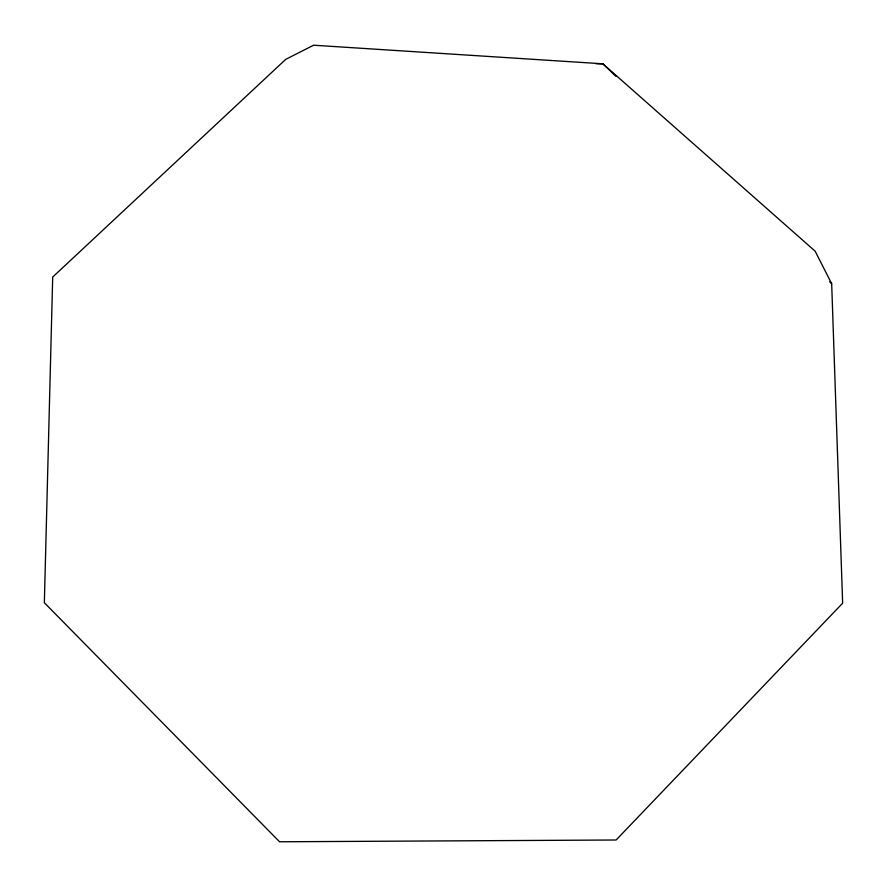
<?xml version="1.0" encoding="UTF-8"?>
<svg xmlns="http://www.w3.org/2000/svg" width="887" height="887" viewBox="0 0 887 887"><rect width="100%" height="100%" fill="white"/><g stroke="black" fill="none" stroke-linecap="round" stroke-linejoin="round"><path stroke-width="1.33" d="M595.964 63.72L602.894 63.809L815.142 251.187L831.673 283.707L842.65 603.182L616.121 840L279.571 841.785L44.35 602.728L52.699 277.054L285.681 59.385L313.599 45.215L602.894 63.809L615.877 76.293M829.678 281.778L831.673 283.707"/></g></svg>
